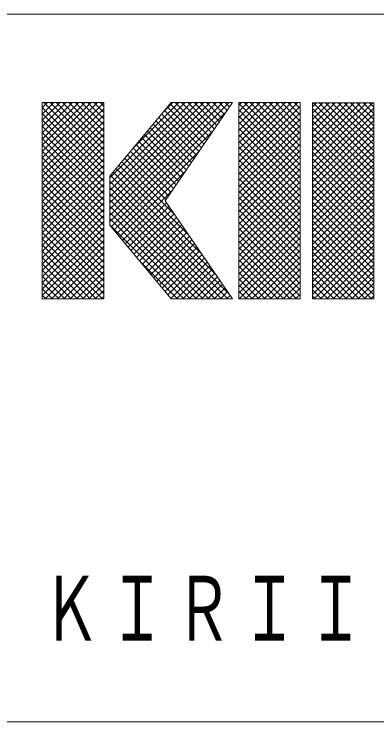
# Model space of a CAD drawing. Units: millimetres on the paper, enlarged 30 times. Extents: x -5790 to 5910, y -4184 to 4114.
# Drawn here: x -784.4 to -538.5, y -4136.1 to -3656.1 of the extents above; entities that cross this region are included whole.
import ezdxf

# ---------------------------------------------------------------- set-up
doc = ezdxf.new("R2010")
doc.units = ezdxf.units.MM
doc.header["$LTSCALE"] = 30
doc.layers.add('F-2', color=3, linetype='Continuous', lineweight=18)
doc.layers.add('F-6_文字', color=7, linetype='Continuous', lineweight=18)
doc.styles.add('ＭＳ ゴシック', font='')
doc.styles.get('ＭＳ ゴシック').set_extended_font_data('MS Gothic')

msp = doc.modelspace()

# ---------------------------------------------------------------- linework, layer by layer
at = {"layer": 'F-2'}
for p, q in [((-5790.28, -3656.14), (5909.72, -3656.14)), ((-5790.28, -4136.14), (5909.72, -4136.14))]:
    msp.add_line(p, q, dxfattribs=at)
at = {"layer": 'F-6_文字'}
for p, q in [((-765.28, -3716.14), (-765.28, -3849.28)), ((-765.28, -3753.59), (-727.82, -3716.14)), ((-765.28, -3749.35), (-732.06, -3716.14)), ((-765.28, -3745.11), (-736.3, -3716.14)), ((-765.28, -3740.87), (-740.55, -3716.14)), ((-765.28, -3736.62), (-744.79, -3716.14)), ((-765.28, -3732.38), (-749.03, -3716.14)), ((-765.28, -3728.14), (-753.27, -3716.14)), ((-765.28, -3723.89), (-757.52, -3716.14)), ((-765.28, -3719.65), (-761.76, -3716.14)), ((-765.28, -3757.84), (-723.67, -3716.23)), ((-765.28, -3719.38), (-723.67, -3760.98)), ((-764.27, -3716.14), (-723.67, -3756.74)), ((-760.03, -3716.14), (-723.67, -3752.5)), ((-755.79, -3716.14), (-723.67, -3748.26)), ((-751.54, -3716.14), (-723.67, -3744.01)), ((-747.3, -3716.14), (-723.67, -3739.77)), ((-743.06, -3716.14), (-723.67, -3735.53)), ((-738.82, -3716.14), (-723.67, -3731.29)), ((-734.57, -3716.14), (-723.67, -3727.04)), ((-730.33, -3716.14), (-723.67, -3722.8)), ((-726.09, -3716.14), (-723.67, -3718.56)), ((-719.51, -3766.07), (-677.9, -3716.14)), ((-719.51, -3796.92), (-638.72, -3716.14)), ((-719.51, -3792.68), (-642.97, -3716.14)), ((-719.51, -3788.43), (-647.21, -3716.14)), ((-719.51, -3784.19), (-651.45, -3716.14)), ((-719.51, -3779.95), (-655.69, -3716.14)), ((-719.51, -3775.71), (-659.94, -3716.14)), ((-719.51, -3771.46), (-664.18, -3716.14)), ((-719.51, -3767.22), (-668.42, -3716.14)), ((-704.06, -3747.53), (-672.66, -3716.14)), ((-682.84, -3722.07), (-676.91, -3716.14)), ((-680.52, -3719.28), (-655.59, -3744.21)), ((-678.59, -3716.97), (-653.86, -3741.7)), ((-677.9, -3716.14), (-636.29, -3716.14)), ((-675.18, -3716.14), (-652.13, -3739.18)), ((-670.93, -3716.14), (-650.4, -3736.67)), ((-666.69, -3716.14), (-648.67, -3734.15)), ((-662.45, -3716.14), (-646.95, -3731.64)), ((-658.21, -3716.14), (-645.22, -3729.12)), ((-653.96, -3716.14), (-643.49, -3726.61)), ((-649.72, -3716.14), (-641.76, -3724.1)), ((-645.48, -3716.14), (-640.03, -3721.58)), ((-641.24, -3716.14), (-638.3, -3719.07)), ((-636.99, -3716.14), (-636.58, -3716.55)), ((-632.13, -3716.14), (-632.13, -3849.23)), ((-632.13, -3756.21), (-592.05, -3716.14)), ((-632.13, -3751.97), (-596.3, -3716.14)), ((-632.13, -3747.72), (-600.54, -3716.14)), ((-632.13, -3743.48), (-604.78, -3716.14)), ((-632.13, -3739.24), (-609.03, -3716.14)), ((-632.13, -3735), (-613.27, -3716.14)), ((-632.13, -3730.75), (-617.51, -3716.14)), ((-632.13, -3726.51), (-621.75, -3716.14)), ((-632.13, -3722.27), (-626, -3716.14)), ((-632.13, -3718.03), (-630.24, -3716.14)), ((-632.13, -3716.76), (-590.52, -3758.37)), ((-632.13, -3760.45), (-590.52, -3718.85)), ((-628.51, -3716.14), (-590.52, -3754.12)), ((-624.27, -3716.14), (-590.52, -3749.88)), ((-620.02, -3716.14), (-590.52, -3745.64)), ((-615.78, -3716.14), (-590.52, -3741.4)), ((-611.54, -3716.14), (-590.52, -3737.15)), ((-607.29, -3716.14), (-590.52, -3732.91)), ((-603.05, -3716.14), (-590.52, -3728.67)), ((-598.81, -3716.14), (-590.52, -3724.43)), ((-594.57, -3716.14), (-590.52, -3720.18)), ((-582.19, -3716.19), (-582.19, -3849.28)), ((-582.19, -3716.19), (-540.59, -3716.19)), ((-582.19, -3757.19), (-541.2, -3716.19)), ((-582.19, -3752.95), (-545.44, -3716.19)), ((-582.19, -3748.7), (-549.68, -3716.19)), ((-582.19, -3744.46), (-553.93, -3716.19)), ((-582.19, -3740.22), (-558.17, -3716.19)), ((-582.19, -3735.98), (-562.41, -3716.19)), ((-582.19, -3731.73), (-566.65, -3716.19)), ((-582.19, -3727.49), (-570.9, -3716.19)), ((-582.19, -3723.25), (-575.14, -3716.19)), ((-582.19, -3719), (-579.38, -3716.19)), ((-582.19, -3761.43), (-540.59, -3719.82)), ((-581.78, -3716.19), (-540.59, -3757.39)), ((-577.54, -3716.19), (-540.59, -3753.14)), ((-573.3, -3716.19), (-540.59, -3748.9)), ((-569.06, -3716.19), (-540.59, -3744.66)), ((-564.81, -3716.19), (-540.59, -3740.42)), ((-560.57, -3716.19), (-540.59, -3736.17)), ((-556.33, -3716.19), (-540.59, -3731.93)), ((-552.08, -3716.19), (-540.59, -3727.69)), ((-547.84, -3716.19), (-540.59, -3723.45)), ((-543.6, -3716.19), (-540.59, -3719.2)), ((-540.59, -3716.14), (-540.59, -3849.28)), ((-765.28, -3762.08), (-723.67, -3720.47)), ((-765.28, -3723.62), (-723.67, -3765.23)), ((-765.28, -3766.32), (-723.67, -3724.71)), ((-718.68, -3800.34), (-640.27, -3721.92)), ((-684.37, -3723.91), (-659.05, -3749.24)), ((-682.45, -3721.6), (-657.32, -3746.72)), ((-632.13, -3721), (-590.52, -3762.61)), ((-632.13, -3764.7), (-590.52, -3723.09)), ((-582.19, -3720.02), (-540.59, -3761.63)), ((-582.19, -3765.67), (-540.59, -3724.07)), ((-582.19, -3724.27), (-540.59, -3765.87)), ((-765.28, -3727.86), (-723.67, -3769.47)), ((-765.28, -3770.56), (-723.67, -3728.96)), ((-688.23, -3728.54), (-662.5, -3754.27)), ((-686.3, -3726.22), (-660.77, -3751.75)), ((-632.13, -3725.24), (-590.52, -3766.85)), ((-632.13, -3768.94), (-590.52, -3727.33)), ((-632.13, -3729.49), (-590.52, -3771.09)), ((-582.19, -3769.92), (-540.59, -3728.31)), ((-582.19, -3728.51), (-540.59, -3770.12)), ((-765.28, -3732.1), (-723.67, -3773.71)), ((-765.28, -3774.81), (-723.67, -3733.2)), ((-692.09, -3733.17), (-665.96, -3759.29)), ((-690.16, -3730.85), (-664.23, -3756.78)), ((-632.13, -3773.18), (-590.52, -3731.57)), ((-632.13, -3733.73), (-590.52, -3775.34)), ((-582.19, -3774.16), (-540.59, -3732.55)), ((-582.19, -3732.75), (-540.59, -3774.36)), ((-765.28, -3736.35), (-723.67, -3777.95)), ((-765.28, -3779.05), (-723.67, -3737.44)), ((-716.76, -3802.65), (-649.6, -3735.5)), ((-695.95, -3737.79), (-669.42, -3764.32)), ((-694.02, -3735.48), (-667.69, -3761.81)), ((-632.13, -3777.42), (-590.52, -3735.82)), ((-632.13, -3737.97), (-590.52, -3779.58)), ((-582.19, -3778.4), (-540.59, -3736.79)), ((-582.19, -3736.99), (-540.59, -3778.6)), ((-765.28, -3740.59), (-723.67, -3782.2)), ((-765.28, -3783.29), (-723.67, -3741.68)), ((-699.8, -3742.42), (-672.87, -3769.35)), ((-697.87, -3740.11), (-671.15, -3766.84)), ((-632.13, -3781.67), (-590.52, -3740.06)), ((-632.13, -3742.21), (-590.52, -3783.82)), ((-582.19, -3782.64), (-540.59, -3741.04)), ((-582.19, -3741.24), (-540.59, -3782.84)), ((-765.28, -3744.83), (-723.67, -3786.44)), ((-765.28, -3787.53), (-723.67, -3745.93)), ((-703.66, -3747.05), (-676.33, -3774.38)), ((-701.73, -3744.74), (-674.6, -3771.87)), ((-632.13, -3785.91), (-590.52, -3744.3)), ((-632.13, -3746.46), (-590.52, -3788.06)), ((-632.13, -3790.15), (-590.52, -3748.54)), ((-582.19, -3786.89), (-540.59, -3745.28)), ((-582.19, -3745.48), (-540.59, -3787.09)), ((-765.28, -3749.07), (-723.67, -3790.68)), ((-765.28, -3791.78), (-723.67, -3750.17)), ((-765.28, -3753.32), (-723.67, -3794.92)), ((-714.83, -3804.97), (-658.93, -3749.07)), ((-707.52, -3751.68), (-679.79, -3779.41)), ((-705.59, -3749.37), (-678.06, -3776.89)), ((-632.13, -3750.7), (-590.52, -3792.31)), ((-632.13, -3794.39), (-590.52, -3752.79)), ((-582.19, -3791.13), (-540.59, -3749.52)), ((-582.19, -3749.72), (-540.59, -3791.33)), ((-765.28, -3796.02), (-723.67, -3754.41)), ((-765.28, -3757.56), (-723.67, -3799.17)), ((-711.37, -3756.31), (-675.65, -3792.04)), ((-709.45, -3753.99), (-681.52, -3781.92)), ((-632.13, -3754.94), (-590.52, -3796.55)), ((-632.13, -3798.64), (-590.52, -3757.03)), ((-582.19, -3795.37), (-540.59, -3753.77)), ((-582.19, -3753.96), (-540.59, -3795.57)), ((-582.19, -3799.61), (-540.59, -3758.01)), ((-582.19, -3758.21), (-540.59, -3799.81)), ((-765.28, -3800.26), (-723.67, -3758.65)), ((-765.28, -3761.8), (-723.67, -3803.41)), ((-765.28, -3804.51), (-723.67, -3762.9)), ((-715.23, -3760.94), (-656.98, -3819.19)), ((-713.3, -3758.62), (-666.31, -3805.61)), ((-712.9, -3807.28), (-668.27, -3762.65)), ((-632.13, -3759.19), (-590.52, -3800.79)), ((-632.13, -3802.88), (-590.52, -3761.27)), ((-582.19, -3803.86), (-540.59, -3762.25)), ((-582.19, -3762.45), (-540.59, -3804.06)), ((-765.28, -3766.04), (-723.67, -3807.65)), ((-765.28, -3808.75), (-723.67, -3767.14)), ((-719.51, -3799.35), (-719.51, -3766.07)), ((-719.09, -3765.56), (-638.31, -3846.34)), ((-717.16, -3763.25), (-647.65, -3832.76)), ((-632.13, -3763.43), (-590.52, -3805.04)), ((-632.13, -3807.12), (-590.52, -3765.51)), ((-632.13, -3767.67), (-590.52, -3809.28)), ((-582.19, -3808.1), (-540.59, -3766.49)), ((-582.19, -3766.69), (-540.59, -3808.3)), ((-765.28, -3770.29), (-723.67, -3811.9)), ((-765.28, -3812.99), (-723.67, -3771.38)), ((-719.51, -3769.39), (-639.61, -3849.28)), ((-632.13, -3811.36), (-590.52, -3769.76)), ((-632.13, -3771.91), (-590.52, -3813.52)), ((-582.19, -3812.34), (-540.59, -3770.74)), ((-582.19, -3770.93), (-540.59, -3812.54)), ((-765.28, -3774.53), (-723.67, -3816.14)), ((-765.28, -3817.23), (-723.67, -3775.62)), ((-719.51, -3773.63), (-643.85, -3849.28)), ((-710.97, -3809.6), (-677.6, -3776.22)), ((-632.13, -3815.61), (-590.52, -3774)), ((-632.13, -3776.16), (-590.52, -3817.76)), ((-582.19, -3816.59), (-540.59, -3774.98)), ((-582.19, -3775.18), (-540.59, -3816.78)), ((-765.28, -3778.77), (-723.67, -3820.38)), ((-765.28, -3821.48), (-723.67, -3779.87)), ((-719.51, -3777.87), (-648.1, -3849.28)), ((-719.51, -3782.12), (-652.34, -3849.28)), ((-632.13, -3819.85), (-590.52, -3778.24)), ((-632.13, -3780.4), (-590.52, -3822.01)), ((-582.19, -3820.83), (-540.59, -3779.22)), ((-582.19, -3779.42), (-540.59, -3821.03)), ((-765.28, -3783.02), (-723.67, -3824.62)), ((-765.28, -3825.72), (-723.67, -3784.11)), ((-719.51, -3786.36), (-656.58, -3849.28)), ((-709.04, -3811.91), (-681.15, -3784.02)), ((-707.11, -3814.22), (-679.43, -3786.54)), ((-632.13, -3824.09), (-590.52, -3782.48)), ((-632.13, -3784.64), (-590.52, -3826.25)), ((-632.13, -3828.33), (-590.52, -3786.73)), ((-582.19, -3825.07), (-540.59, -3783.46)), ((-582.19, -3783.66), (-540.59, -3825.27)), ((-765.28, -3787.26), (-723.67, -3828.87)), ((-765.28, -3829.96), (-723.67, -3788.35)), ((-765.28, -3791.5), (-723.67, -3833.11)), ((-719.51, -3790.6), (-660.82, -3849.28)), ((-705.18, -3816.54), (-677.7, -3789.05)), ((-703.26, -3818.85), (-675.97, -3791.57)), ((-632.13, -3788.88), (-590.52, -3830.49)), ((-632.13, -3832.58), (-590.52, -3790.97)), ((-582.19, -3829.31), (-540.59, -3787.71)), ((-582.19, -3787.91), (-540.59, -3829.51)), ((-582.19, -3833.56), (-540.59, -3791.95)), ((-765.28, -3834.2), (-723.67, -3792.6)), ((-765.28, -3795.74), (-723.67, -3837.35)), ((-719.51, -3794.84), (-665.07, -3849.28)), ((-701.33, -3821.17), (-674.24, -3794.08)), ((-699.4, -3823.48), (-672.51, -3796.59)), ((-632.13, -3793.13), (-590.52, -3834.73)), ((-632.13, -3836.82), (-590.52, -3795.21)), ((-582.19, -3792.15), (-540.59, -3833.76)), ((-582.19, -3837.8), (-540.59, -3796.19)), ((-582.19, -3796.39), (-540.59, -3838)), ((-765.28, -3838.45), (-723.67, -3796.84)), ((-765.28, -3799.99), (-723.67, -3841.59)), ((-765.28, -3842.69), (-723.67, -3801.08)), ((-719.51, -3799.09), (-669.31, -3849.28)), ((-697.47, -3825.79), (-670.78, -3799.11)), ((-632.13, -3797.37), (-590.52, -3838.98)), ((-632.13, -3841.06), (-590.52, -3799.46)), ((-582.19, -3842.04), (-540.59, -3800.43)), ((-582.19, -3800.63), (-540.59, -3842.24)), ((-765.28, -3804.23), (-723.67, -3845.84)), ((-765.28, -3846.93), (-723.67, -3805.32)), ((-695.54, -3828.11), (-669.05, -3801.62)), ((-693.61, -3830.42), (-667.33, -3804.14)), ((-632.13, -3801.61), (-590.52, -3843.22)), ((-632.13, -3845.31), (-590.52, -3803.7)), ((-632.13, -3805.85), (-590.52, -3847.46)), ((-582.19, -3846.28), (-540.59, -3804.68)), ((-582.19, -3804.88), (-540.59, -3846.48)), ((-765.28, -3808.47), (-724.46, -3849.28)), ((-763.38, -3849.28), (-723.67, -3809.57)), ((-691.68, -3832.74), (-665.6, -3806.65)), ((-689.76, -3835.05), (-663.87, -3809.16)), ((-632.13, -3810.1), (-593, -3849.23)), ((-631.81, -3849.23), (-590.52, -3807.94)), ((-582.19, -3809.12), (-542.03, -3849.28)), ((-580.95, -3849.28), (-540.59, -3808.92)), ((-765.28, -3812.71), (-728.71, -3849.28)), ((-759.14, -3849.28), (-723.67, -3813.81)), ((-687.83, -3837.37), (-662.14, -3811.68)), ((-685.9, -3839.68), (-660.41, -3814.19)), ((-632.13, -3814.34), (-597.24, -3849.23)), ((-627.56, -3849.23), (-590.52, -3812.18)), ((-582.19, -3813.36), (-546.27, -3849.28)), ((-576.71, -3849.28), (-540.59, -3813.16)), ((-765.28, -3816.96), (-732.95, -3849.28)), ((-754.9, -3849.28), (-723.67, -3818.05)), ((-683.97, -3841.99), (-658.68, -3816.71)), ((-682.04, -3844.31), (-656.96, -3819.22)), ((-632.13, -3818.58), (-601.48, -3849.23)), ((-623.32, -3849.23), (-590.52, -3816.43)), ((-619.08, -3849.23), (-590.52, -3820.67)), ((-582.19, -3817.6), (-550.52, -3849.28)), ((-572.47, -3849.28), (-540.59, -3817.4)), ((-765.28, -3821.2), (-737.19, -3849.28)), ((-765.28, -3825.44), (-741.43, -3849.28)), ((-750.66, -3849.28), (-723.67, -3822.29)), ((-699.62, -3823.22), (-673.55, -3849.28)), ((-680.11, -3846.62), (-655.23, -3821.74)), ((-678.18, -3848.94), (-653.5, -3824.25)), ((-632.13, -3822.83), (-605.73, -3849.23)), ((-614.84, -3849.23), (-590.52, -3824.91)), ((-582.19, -3821.85), (-554.76, -3849.28)), ((-568.22, -3849.28), (-540.59, -3821.65)), ((-765.28, -3829.68), (-745.68, -3849.28)), ((-746.41, -3849.28), (-723.67, -3826.54)), ((-674.29, -3849.28), (-651.77, -3826.76)), ((-670.05, -3849.28), (-650.04, -3829.28)), ((-632.13, -3827.07), (-609.97, -3849.23)), ((-610.59, -3849.23), (-590.52, -3829.15)), ((-582.19, -3826.09), (-559, -3849.28)), ((-582.19, -3830.33), (-563.24, -3849.28)), ((-563.98, -3849.28), (-540.59, -3825.89)), ((-559.74, -3849.28), (-540.59, -3830.13)), ((-765.28, -3833.93), (-749.92, -3849.28)), ((-742.17, -3849.28), (-723.67, -3830.78)), ((-737.93, -3849.28), (-723.67, -3835.02)), ((-665.8, -3849.28), (-648.31, -3831.79)), ((-661.56, -3849.28), (-646.58, -3834.31)), ((-632.13, -3831.31), (-614.21, -3849.23)), ((-606.35, -3849.23), (-590.52, -3833.4)), ((-582.19, -3834.57), (-567.49, -3849.28)), ((-555.5, -3849.28), (-540.59, -3834.38)), ((-765.28, -3838.17), (-754.16, -3849.28)), ((-733.69, -3849.28), (-723.67, -3839.26)), ((-657.32, -3849.28), (-644.86, -3836.82)), ((-653.08, -3849.28), (-643.13, -3839.33)), ((-632.13, -3835.55), (-618.45, -3849.23)), ((-632.13, -3839.8), (-622.7, -3849.23)), ((-602.11, -3849.23), (-590.52, -3837.64)), ((-582.19, -3838.82), (-571.73, -3849.28)), ((-551.25, -3849.28), (-540.59, -3838.62)), ((-765.28, -3842.41), (-758.41, -3849.28)), ((-729.44, -3849.28), (-723.67, -3843.51)), ((-648.83, -3849.28), (-641.4, -3841.85)), ((-644.59, -3849.28), (-639.67, -3844.36)), ((-632.13, -3844.04), (-626.94, -3849.23)), ((-597.87, -3849.23), (-590.52, -3841.88)), ((-582.19, -3843.06), (-575.97, -3849.28)), ((-547.01, -3849.28), (-540.59, -3842.86)), ((-765.28, -3846.65), (-762.65, -3849.28)), ((-765.28, -3849.28), (-723.67, -3849.28)), ((-725.2, -3849.28), (-723.67, -3847.75)), ((-678.4, -3848.68), (-677.8, -3849.28)), ((-640.35, -3849.28), (-637.94, -3846.88)), ((-632.13, -3848.28), (-631.18, -3849.23)), ((-632.13, -3849.23), (-590.52, -3849.23)), ((-593.62, -3849.23), (-590.52, -3846.12)), ((-582.19, -3847.3), (-580.21, -3849.28)), ((-582.19, -3849.28), (-540.59, -3849.28)), ((-542.77, -3849.28), (-540.59, -3847.1))]:
    msp.add_line(p, q, dxfattribs=at)
for points in [[(-765.28, -3716.14), (-723.67, -3716.14), (-723.67, -3849.28)], [(-636.29, -3716.14), (-682.06, -3782.71), (-636.29, -3849.28)], [(-632.13, -3716.14), (-590.52, -3716.14), (-590.52, -3849.23)], [(-719.51, -3799.35), (-677.9, -3849.28), (-636.29, -3849.28)]]:
    msp.add_lwpolyline(points, dxfattribs=at)

# ---------------------------------------------------------------- texts
at = {"layer": 'F-6_文字', "color": 4, "insert": (-765.28, -4087.48), "char_height": 43.99, "attachment_point": 7, "style": 'ＭＳ ゴシック'}
msp.add_mtext('\\T1.15;\\W0.65;ＫＩＲＩＩ\u3000ＣＯＮＳＴＲＵＣＴＩＯＮ\u3000ＭＡＴＥＲＩＡＬＳ\u3000ＣＯ．，ＬＴＤ．', dxfattribs=at)

doc.saveas('drawing.dxf')
